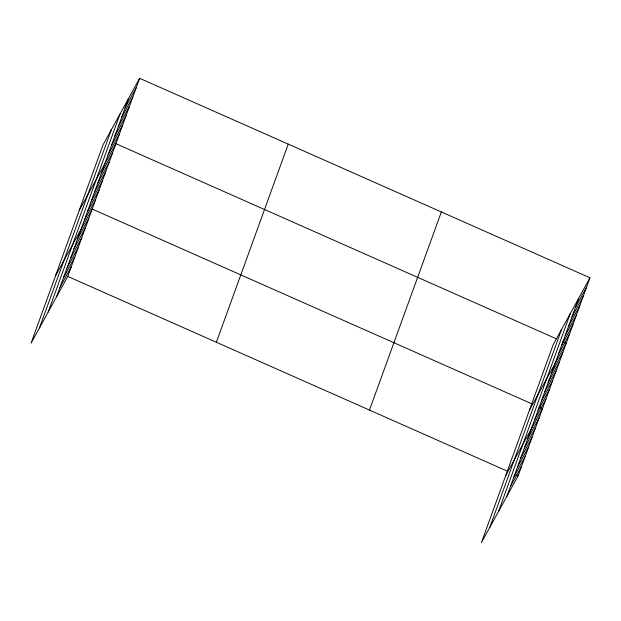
<?xml version="1.0" encoding="UTF-8"?>
<svg xmlns="http://www.w3.org/2000/svg" width="621" height="621" viewBox="0 0 621 621"><rect width="100%" height="100%" fill="white"/><g stroke="black" fill="none" stroke-linecap="round" stroke-linejoin="round"><path stroke-width="0.93" d="M39.472 327.904L111.338 129.766M48.143 312.122L120.008 113.992M56.565 296.807L128.431 98.677M139.632 78.293L102.915 145.081L31.05 343.219L67.767 276.43L139.632 78.293L589.95 277.781L518.085 475.919L481.368 542.707L553.233 344.57L589.95 277.781M216.372 342.256L288.237 144.126M369.479 410.085L441.345 211.955M489.783 527.392L561.656 329.254M498.461 511.611L570.326 313.481M506.876 496.303L578.749 298.165M125.038 108.015L136.247 87.639M121.654 117.361L132.855 96.977M118.262 126.7L129.471 106.315M114.877 136.038L126.079 115.661M111.485 145.376L122.694 125M108.101 154.722L119.302 134.338M79.201 210.465L115.917 143.676L556.501 338.856M101.324 173.399L112.533 153.022M97.939 182.745L109.141 162.36M94.547 192.083L105.756 171.699M91.163 201.421L102.364 181.045M87.771 210.767L98.98 190.383M84.386 220.106L95.587 199.721M55.486 275.848L92.203 209.06L531.902 403.852M77.509 239.069L88.71 218.685M74.015 248.695L85.217 228.311M70.522 258.313L81.731 237.936M67.037 267.938L78.238 247.554M63.544 277.564L74.745 257.179M60.051 287.189L71.26 266.805M575.356 307.504L586.566 287.127M571.972 316.85L583.173 296.465M568.58 326.188L579.789 305.804M565.195 335.526L576.397 315.15M561.803 344.872L573.012 324.488M558.419 354.211L569.62 333.826M529.519 409.953L566.236 343.165L562.696 341.604M551.642 372.887L562.843 352.511M548.25 382.233L559.459 361.849M544.865 391.572L556.067 371.187M541.473 400.91L552.682 380.533M538.089 410.256L549.298 389.872M534.704 419.594L545.906 399.21M505.805 475.337L542.521 408.556L538.981 406.988M527.819 438.558L539.028 418.174M524.334 448.183L535.535 427.799M520.84 457.801L532.05 437.425M517.347 467.427L528.556 447.05M513.862 477.052L525.063 456.668M510.369 486.678L521.57 466.293M67.767 276.43L507.466 471.215M514.545 474.351L518.085 475.919"/></g></svg>
